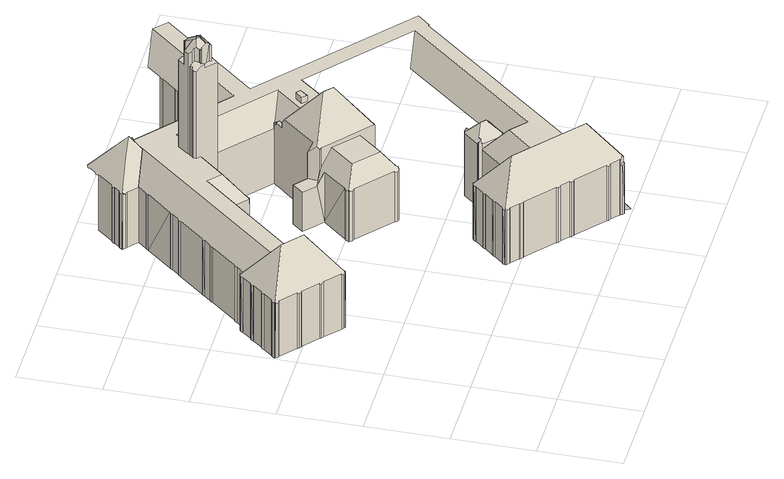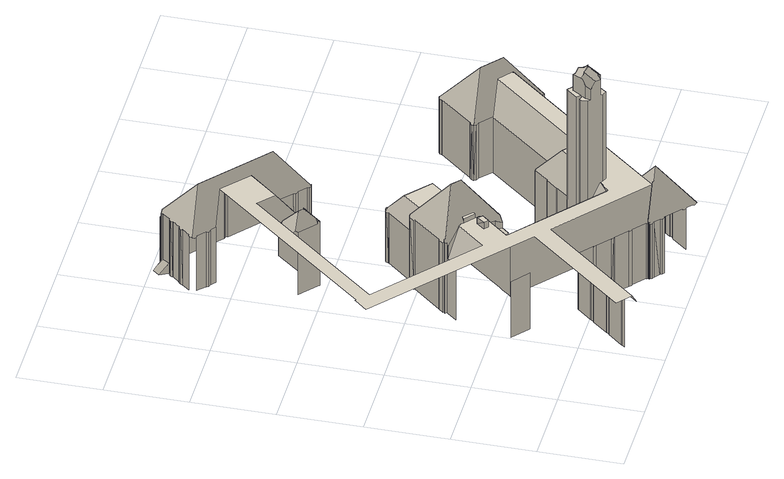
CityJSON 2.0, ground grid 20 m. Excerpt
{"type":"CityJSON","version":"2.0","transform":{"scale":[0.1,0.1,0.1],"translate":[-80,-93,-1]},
"CityObjects":{
"building1":{"type":"Building","geometry":[{"type":"MultiSurface","lod":"2","boundaries":[[[0,1,2]],[[3,4,2]],[[5,6,4,3]],[[1,7,2]],[[7,3,2]],[[8,1,0,9]],[[10,5,3]],[[6,5,10,11]],[[8,9,12,13]],[[14,13,12]],[[15,11,10,16]],[[16,17,18,15]],[[19,14,12,20]],[[21,18,17,22]],[[23,19,20,24]],[[24,25,26,23]],[[27,28,21,22]],[[26,25,29,30]],[[31,32,30,29]],[[33,28,27,34]],[[35,32,31,36]],[[37,33,34,38]],[[14,19,23,26,30,32,35,39,40,41,42,43,44,45,46,47,48,49,50,51,3,7,1,8,13]],[[52,53,54,55,56,57,58,59,38,34,27,22,17,16,10,3,51,60,61,62]],[[59,63,37]],[[39,35,36]],[[38,59,37]],[[40,39,36,64]],[[63,59,58]],[[63,58,65]],[[40,64,66,41]],[[67,42,41,66]],[[68,65,58,57]],[[57,56,69,68]],[[67,70,43,42]],[[71,69,56,55]],[[44,43,70]],[[45,44,70,72]],[[71,55,54]],[[71,54,73]],[[45,72,74,46]],[[75,76,77,78]],[[79,46,74]],[[79,47,46]],[[80,47,79]],[[54,53,81,73]],[[82,48,47,80]],[[49,48,82]],[[80,83,84,82]],[[53,52,85,81]],[[52,62,86,85]],[[60,87,61]],[[83,88,89,84]],[[90,91,86,62,61,87,92]],[[89,88,93,94]],[[95,96,94]],[[94,93,95]],[[90,92,97,98]],[[99,100,98,97]],[[101,100,99,102]],[[103,104,105,106,78,77,76,92,87,60,51,50,107,108,109]],[[110,111,96,95]],[[112,113,107,50,49,82,84,89,94,96,111,114,115,116]],[[102,117,118,101]],[[104,103,119,120]],[[114,111,110]],[[121,114,110]],[[115,114,121]],[[119,103,109,122]],[[123,115,121]],[[122,109,108,124]],[[115,123,125]],[[116,115,125]],[[124,108,126]],[[108,107,126]],[[112,116,125]],[[113,112,125,127]],[[107,113,127,126]],[[128,129,118,117]],[[130,129,128,131]],[[131,132,133,130]],[[132,134,133]],[[133,134,135]],[[134,136,137,135]],[[105,104,120,138,139]],[[140,106,105,139]],[[141,137,136,142]],[[76,75,143,144,145,146,147,148,149,150,151,152,153,154,142,136,134,132,131,128,117,102,99,97,92]],[[155,156,157]],[[158,156,155,159]],[[141,142,154,160]],[[157,161,155]],[[161,162,163,164]],[[165,162,157]],[[161,157,162]],[[162,165,166]],[[163,167,164]],[[168,169,158,159]],[[167,170,164]],[[171,160,154,153]],[[169,168,172]],[[172,173,169]],[[174,173,172]],[[175,170,167,176]],[[174,172,177,178]],[[152,179,171,153]],[[180,181,175,176]],[[182,183,184,185]],[[177,184,183,178]],[[182,185,186,187]],[[151,188,179,152]],[[187,186,189]],[[189,190,187]],[[151,150,191,188]],[[192,193,181,180]],[[193,192,194]],[[195,194,192]],[[195,196,197,194]],[[162,166,198,199,200,201,202,203,204,205,206,207,196,195,192,180,176,167,163]],[[197,196,207,208]],[[190,189,209,210]],[[191,150,211]],[[208,207,206,212]],[[212,206,205,213]],[[139,138,214,215,216,217,218]],[[205,204,219,213]],[[220,221,140,139,218]],[[218,217,222]],[[220,218,222]],[[222,217,216,223]],[[224,220,222]],[[223,224,222]],[[209,225,226,210]],[[227,226,225,228]],[[150,149,211]],[[229,230,227,228]],[[158,169,173,174,178,183,182,187,190,210,226,227,230,231,232,233,234,235,236,237,238,239,240,241,242,243,244,245,198,166,165,157,156]],[[219,204,203,246]],[[230,229,247,231]],[[248,249,250,224,223,216,215]],[[251,232,231,247]],[[202,252,246]],[[203,202,246]],[[252,202,201]],[[201,253,252]],[[233,232,251,254]],[[255,256,257,253,201,200,258]],[[259,234,233,254]],[[258,200,199]],[[260,261,256,255]],[[261,260,262]],[[263,235,234,259]],[[261,262,264]],[[211,149,148,265]],[[266,267,264,262]],[[268,267,266]],[[269,270,267,268]],[[148,147,271,265]],[[272,273,274,275]],[[275,274,276]],[[277,278,279]],[[280,279,278]],[[281,282,283]],[[284,275,276]],[[280,276,279]],[[281,285,282]],[[284,276,280]],[[285,286,282]],[[287,278,277,288]],[[285,281,289,290]],[[291,270,269,292]],[[286,290,293,294,295]],[[290,286,285]],[[289,281,283,296]],[[293,290,297]],[[290,289,297]],[[292,298,299,291]],[[273,272,300,301]],[[302,303,295,294]],[[304,305,289,296]],[[287,288,306,307]],[[249,308,309,250]],[[310,307,306]],[[302,311,312,303]],[[300,313,314,301]],[[315,316,299,298]],[[317,312,311,318]],[[146,319,271,147]],[[316,315,320,321]],[[322,323,317,318]],[[324,325,321,320]],[[326,319,146,145,327,305,304]],[[236,235,263,328]],[[309,308,329,330]],[[331,325,324,332]],[[333,334,335,221,220,224,250,309,330,336,337,338]],[[323,339,340]],[[323,322,339]],[[341,342,340,339]],[[343,342,341,344]],[[313,345,314]],[[346,331,332,347]],[[343,344,348]],[[349,336,330,329]],[[350,351,310,306]],[[352,313,300,272,275,284,353,354,355,356,357]],[[358,359,360,361]],[[287,307,310,351,362,363,364,365,366,367,368,353,284,280,278]],[[328,237,236]],[[145,144,327]],[[328,369,238,237]],[[327,144,370,371,372,297,289,305]],[[361,373,374,358]],[[238,369,375,239]],[[373,376,377,374]],[[240,239,375]],[[376,378,379,377]],[[380,337,336,349]],[[378,381,382,379]],[[376,373,361,360,383,384,385,386,387,388,389,390,391,381,378]],[[392,393,384,383,360,359,335,334,333]],[[352,345,313]],[[343,348,394,395]],[[384,393,396]],[[397,382,381,391]],[[396,385,384]],[[386,385,398,399]],[[241,240,375,400]],[[399,401,387,386]],[[402,388,387,401]],[[403,397,391,404,405]],[[406,385,396]],[[407,408,409,410]],[[409,411,345,412,410]],[[385,406,413,398]],[[404,391,390,414]],[[389,388,402,415,414,390]],[[416,417,418,419,420,421,422,423,394,348,344,341,339,322,318,311,302,294,293,297,372,371,424,425,426]],[[242,400,427]],[[241,400,242]],[[428,429,243,242,427,430,431]],[[432,428,431]],[[350,362,351]],[[433,415,402,401,399,398,413,434,435,436,437]],[[350,438,363,362]],[[432,439,428]],[[440,441,442,405,404,414,415,433]],[[439,432,443,444]],[[445,446,447,429,428,439,444,448,449]],[[450,451,452,434,413,406]],[[444,443,453,448]],[[352,357,412,345]],[[454,455,244,243,429,447,456]],[[449,448,453]],[[449,453,457]],[[363,438,458,364]],[[456,447,446,459]],[[380,460,338,337]],[[461,445,449,457]],[[446,445,461,459]],[[462,463,403,405,442,464,465]],[[364,458,365]],[[466,467,468,469,470,471,472,473,474,475,476,477,478,347,332,324,320,315,298,292,269,268,266,262,260,255,258,199,198,245,479,480,481]],[[482,483,407,410,412,484]],[[484,412,357,356]],[[485,486,450,406,396,393,392,487,488]],[[489,490,366,365,458]],[[442,441,491,464]],[[435,434,452,492]],[[451,450,486]],[[366,490,367]],[[437,440,433]],[[489,493,494,490]],[[455,454,495,496]],[[486,485,497,451]],[[498,494,493,499]],[[496,495,500,501,502,503]],[[436,435,492,504]],[[436,504,505,506,440,437]],[[507,508,509,347,478]],[[498,499,510]],[[511,498,510]],[[512,513,491,441]],[[514,515,516,505,504,492,452,451,497]],[[517,518,511]],[[517,511,510]],[[519,356,355,520]],[[483,521,522,408,407]],[[523,524,483,482,484,356,519]],[[525,465,464,491,513,526,527,528]],[[529,530,503,502]],[[512,531,526,513]],[[532,531,512,441,440,506,505,533,534,535,536]],[[537,462,465,525]],[[533,505,516,515]],[[529,502,501,538,539,540]],[[532,527,526,531]],[[368,541,354,353]],[[542,543,544,346,347,509,545]],[[524,546,483]],[[370,144,547,548,371]],[[488,549,550,551,552,553,554,514,497,485]],[[536,528,527,532]],[[529,540,555,530]],[[556,555,540,539,557,558,559]],[[483,546,521]],[[538,557,539]],[[560,561,562,563,564,487,392,333,338,460,565,566,567,568,569,570]],[[571,556,559]],[[487,564,549,488]],[[534,533,515,514,554,553,572]],[[573,571,559,574]],[[564,563,550,549]],[[525,528,536,535,534,572,575,576,577,578,579,580,581,537]],[[562,551,550,563]],[[573,574,582]],[[583,573,582]],[[584,585,583,582]],[[572,553,552,575]],[[552,551,562,561,586,576,575]],[[587,588,589,590]],[[589,591,590]],[[548,547,592]],[[593,594,591,595]],[[595,591,589]],[[588,587,596,543,542,597,598]],[[580,579,578,599,600,601]],[[586,561,560,602,577,576]],[[603,598,597]],[[479,245,244,455,496,503,530,555,556,571,573,583,585,604,605,606,607,608,609,610,611,612]],[[613,580,601,614,615]],[[578,577,599]],[[518,616,617,618,619,620,621,541,368,367,490,494,498,511]],[[616,518,517,622]],[[604,585,584,623]],[[624,600,599]],[[624,614,601,600]],[[546,524,523,625,626]],[[627,628,629,545,509,508,630]],[[508,507,631,632,630]],[[633,625,523,519,520,634,635,636]],[[604,623,605]],[[605,623,637]],[[638,639,640,603,597,542,545,629,628]],[[606,605,637,641]],[[588,598,603,640,642,643,644,645,646,593,595,589]],[[594,593,646,647]],[[592,547,648]],[[649,606,641]],[[650,651,636,635,634,520,355,354,541,621,652]],[[476,475,653,654,655,656]],[[649,607,606]],[[608,607,649]],[[657,424,371,548,592,648,658,659,660,661,662,663,664,665,666,667,668,669,670,671,672,673,674,675,676,677,678,679]],[[653,475,474]],[[632,627,630]],[[473,680,653,474]],[[628,627,681]],[[681,638,628]],[[473,472,682,680]],[[649,683,609,608]],[[472,471,684,682]],[[685,638,681]],[[617,616,622,686]],[[687,648,547]],[[646,645,688,647]],[[617,686,618]],[[471,470,689,684]],[[690,669,668,691]],[[644,692,688,645]],[[693,618,686]],[[694,643,642]],[[667,695,691,668]],[[478,477,696,697,698,699,700,701,702,703,704,547,144,143,75,78,106,140,221,335,359,358,374,377,379,382,397,403,463,462,537,581,580,613,615,705,706,707,708,709,710,711,712,713,631,507],[714,715,716,717]],[[718,619,618,693]],[[719,695,667,666]],[[718,720,620,619]],[[719,666,665]],[[639,721,722,694,642,640]],[[621,620,720,652]],[[624,599,577,602,560,570,723,724,725,726,705,615,614]],[[727,721,639,638,685]],[[665,728,719]],[[729,651,650]],[[729,650,730]],[[731,729,730,732]],[[728,665,664,733]],[[658,687,734]],[[658,648,687]],[[694,722,735,736,737,738,739,692,644,643]],[[731,732,740]],[[741,742,734,687,743]],[[659,658,734,744]],[[745,741,743,746]],[[659,744,747,660]],[[660,747,661]],[[748,733,664,663]],[[661,747,749]],[[750,748,663,662]],[[662,661,750]],[[750,661,749]],[[751,731,740]],[[751,740,752,753]],[[746,754,755,745]],[[722,721,727,756,735]],[[757,758,759,760,521,546,626,761,762,763,764,765]],[[569,766,757,765,767,723,570]],[[755,754,768,769]],[[761,770,771,772,773,762]],[[768,774,775,769]],[[776,775,774,777]],[[778,772,771]],[[779,707,706,780]],[[781,708,782]],[[777,783,784,776]],[[785,763,762,773]],[[751,753,786,787,788,789,790,633,636,651,729,731]],[[791,792,781,782]],[[785,793,764,763]],[[786,753,752,794]],[[706,705,726,795,796,785,773,772,778,780]],[[687,547,704,797,798,799,800,801,802,803,804,805,806,783,777,774,768,754,746,743]],[[709,708,781,792]],[[806,807,784,783]],[[724,723,767,808]],[[796,809,808,767,765,764,793]],[[806,810,807]],[[796,793,785]],[[805,810,806]],[[811,812,813,710,709,791,782,708,707,779,780,778,771,770,761,626,625,633,790,814,815,816,817]],[[724,808,809,795,725]],[[805,804,810]],[[791,709,792]],[[795,809,796]],[[725,795,726]],[[717,818,819,714]],[[627,632,631,713,820,736,735,756,727,685,681]],[[804,803,821,810]],[[714,819,822,715]],[[813,812,711,710]],[[823,818,717]],[[823,822,819,818]],[[716,823,717]],[[803,802,821]],[[822,823,716,715]],[[802,801,824,821]],[[824,801,800]],[[794,825,787,786]],[[800,799,826,824]],[[812,811,827]],[[787,825,828,788]],[[789,814,790]],[[829,789,788,828]],[[815,814,789]],[[815,789,829,830]],[[798,826,799]],[[830,831,816,815]],[[832,826,798,797,833]],[[812,827,834,835,712,711]],[[827,811,817]],[[827,817,834]],[[832,833,836]],[[833,837,836]],[[838,836,837,839]],[[816,831,840,841,835,834,817]],[[842,838,839,843]],[[844,845,842,843]],[[844,846,847,845]],[[848,847,846,849]],[[850,848,849,851]],[[852,853,854,855,851,849,846,844,843,839,837,833,797,704,703,856,857,858,859]],[[860,861,862,863]],[[850,851,855,864]],[[855,854,865,864]],[[854,853,866,865]],[[852,867,866,853]],[[859,868,867,852]],[[859,858,869,868]],[[869,858,857]]]}]}
},
"vertices":[
[6,652,10],[6,652,163],[7,652,10],[6,653,164],[6,653,10],[6,654,164],[6,654,10],[7,652,164],[10,647,161],[10,647,10],[9,659,162],[9,659,10],[15,645,10],[15,645,163],[15,645,164],[13,662,10],[13,662,164],[14,662,164],[14,662,10],[53,613,164],[53,613,10],[32,684,10],[32,684,164],[53,612,163],[53,612,10],[56,608,10],[56,608,161],[34,689,162],[34,689,10],[61,605,10],[61,605,163],[62,605,10],[62,605,164],[39,692,10],[39,692,164],[100,573,164],[100,573,10],[58,714,10],[58,714,164],[100,573,163],[103,568,161],[108,565,163],[108,566,164],[146,533,164],[146,533,163],[149,529,161],[154,526,163],[155,526,164],[156,527,166],[155,528,166],[148,619,257],[99,661,257],[91,752,165],[90,753,164],[86,750,162],[83,744,164],[65,722,164],[64,723,164],[60,719,162],[57,714,164],[91,752,166],[92,753,166],[91,753,165],[57,714,10],[103,568,10],[60,719,10],[108,565,10],[108,566,10],[64,723,10],[65,722,10],[146,533,10],[83,744,10],[149,529,10],[86,750,10],[154,526,10],[106,686,225],[104,690,220],[106,686,223],[107,683,225],[155,526,10],[156,527,10],[90,753,10],[156,527,165],[157,526,10],[157,526,162],[91,752,10],[91,753,10],[92,753,164],[161,529,10],[161,529,161],[100,746,10],[92,753,10],[100,746,164],[163,533,10],[163,533,162],[163,534,10],[163,534,163],[117,766,164],[117,766,10],[119,771,163],[119,771,10],[124,774,10],[124,774,164],[232,634,164],[201,661,164],[201,661,163],[139,656,225],[241,627,164],[237,632,162],[232,635,164],[234,617,10],[234,617,164],[241,625,164],[241,626,164],[234,616,163],[238,620,161],[241,625,163],[177,836,164],[177,836,10],[232,634,10],[201,661,10],[234,616,10],[232,635,10],[238,620,10],[237,632,10],[241,625,10],[241,627,10],[241,626,10],[179,840,163],[179,840,10],[183,844,10],[183,844,164],[196,859,165],[196,859,10],[199,864,163],[199,864,10],[203,867,165],[203,867,10],[341,825,10],[341,825,164],[336,887,225],[256,929,10],[256,929,165],[420,1055,225],[420,1056,225],[359,1051,164],[359,1050,165],[342,1030,165],[338,1026,163],[335,1022,165],[282,960,164],[278,957,163],[276,952,165],[263,937,165],[258,933,163],[467,231,10],[467,231,163],[467,231,164],[468,228,162],[468,228,10],[258,933,10],[468,232,10],[468,232,165],[467,233,162],[467,233,10],[468,232,166],[469,232,166],[469,238,161],[473,224,10],[473,224,162],[469,238,10],[263,937,10],[475,223,10],[475,223,163],[475,223,164],[474,241,10],[474,241,163],[495,207,10],[495,207,164],[276,952,10],[490,260,163],[490,260,10],[496,205,163],[495,206,163],[495,206,10],[496,205,10],[503,199,10],[503,199,163],[278,957,10],[504,199,10],[504,199,164],[282,960,10],[493,265,161],[493,265,10],[497,269,10],[497,269,163],[497,268,163],[497,268,10],[553,238,250],[546,323,166],[544,324,163],[540,321,161],[537,316,163],[538,316,163],[521,297,163],[517,294,161],[514,289,163],[514,288,163],[514,288,10],[574,140,10],[574,140,164],[335,1022,10],[514,289,10],[517,294,10],[371,799,10],[373,798,10],[373,798,150],[371,799,150],[371,799,164],[521,297,10],[372,800,166],[368,859,225],[372,800,150],[374,799,150],[374,799,164],[573,139,10],[573,139,163],[577,135,161],[577,135,10],[582,132,10],[582,132,163],[582,133,164],[602,116,164],[605,111,161],[610,108,163],[611,108,164],[680,49,164],[680,49,163],[683,44,161],[689,42,163],[689,42,164],[709,25,164],[708,25,163],[709,24,163],[718,22,169],[711,103,250],[538,316,10],[582,133,10],[374,799,10],[403,834,10],[403,834,164],[602,116,10],[537,316,10],[540,321,10],[605,111,10],[545,325,165],[545,325,10],[544,324,10],[544,324,166],[610,108,10],[545,324,165],[545,324,10],[546,325,164],[611,108,10],[546,325,10],[338,1026,10],[547,325,164],[547,325,10],[547,325,163],[552,322,161],[552,322,10],[342,1030,10],[471,594,150],[471,594,10],[470,593,10],[470,593,151],[472,593,10],[471,591,10],[471,591,150],[471,592,10],[471,592,151],[325,1078,163],[326,1079,10],[325,1078,10],[472,593,152],[326,1079,163],[326,1080,10],[475,586,148],[475,586,10],[329,1074,161],[326,1080,165],[556,318,10],[556,318,163],[326,1080,166],[325,1081,164],[325,1081,10],[329,1074,10],[327,1080,166],[555,317,163],[555,317,10],[474,600,148],[474,600,10],[328,1086,162],[328,1086,10],[334,1071,10],[334,1071,163],[481,583,10],[481,583,150],[404,833,10],[404,833,163],[481,583,151],[332,1089,164],[332,1089,10],[479,604,150],[479,604,10],[575,300,163],[575,300,10],[333,1089,10],[333,1089,165],[359,1050,10],[576,301,163],[576,301,10],[344,1102,165],[344,1102,10],[581,298,161],[581,298,10],[359,1051,10],[359,1051,163],[680,49,10],[428,861,10],[428,861,163],[584,293,10],[584,293,163],[459,893,158],[431,916,211],[423,923,225],[427,862,164],[455,895,165],[459,892,158],[343,1102,164],[343,1102,10],[346,1107,162],[346,1107,10],[351,1111,10],[351,1111,164],[530,663,10],[616,266,10],[615,266,163],[351,1111,165],[427,862,10],[566,511,10],[566,511,151],[530,663,150],[514,596,194],[564,655,194],[541,674,152],[537,675,147],[514,677,120],[414,937,225],[414,930,225],[414,930,466],[414,937,467],[566,511,150],[570,505,148],[576,502,150],[576,502,151],[579,505,157],[577,508,157],[574,545,194],[683,44,10],[419,1068,238],[418,1087,257],[384,1085,223],[417,941,469],[417,941,225],[689,42,10],[421,941,473],[421,941,225],[421,946,473],[421,946,225],[455,895,10],[421,947,473],[421,947,225],[423,923,473],[431,916,479],[431,924,480],[431,926,480],[433,927,481],[431,927,480],[432,935,481],[432,940,482],[427,944,477],[459,893,467],[431,916,467],[384,1149,165],[384,1149,10],[431,924,467],[427,944,225],[431,924,514],[431,926,515],[709,25,10],[433,927,516],[431,927,516],[426,952,225],[427,944,510],[426,952,503],[437,924,467],[507,730,118],[507,730,10],[484,703,10],[484,703,118],[514,677,10],[514,677,118],[437,924,517],[432,940,517],[432,935,520],[409,1180,164],[405,1177,162],[402,1171,164],[402,1171,165],[391,1158,165],[391,1158,164],[386,1155,162],[384,1150,164],[411,1179,167],[411,1180,166],[410,1180,165],[708,25,10],[712,20,146],[709,24,147],[709,24,10],[712,20,10],[717,17,10],[449,939,532],[450,917,521],[455,932,531],[453,939,533],[449,940,532],[570,505,10],[717,17,147],[449,940,531],[451,947,527],[435,964,502],[717,18,10],[717,18,148],[721,19,150],[719,20,150],[718,22,151],[718,17,148],[719,17,148],[450,917,467],[459,912,516],[450,917,525],[718,17,10],[724,21,10],[724,21,162],[718,22,10],[719,17,10],[576,502,10],[719,20,10],[459,892,10],[721,19,10],[448,980,225],[435,964,225],[435,964,466],[448,980,467],[797,111,163],[797,112,162],[794,116,160],[789,119,162],[788,118,163],[769,135,163],[769,136,162],[766,141,160],[760,143,162],[760,143,163],[748,152,163],[686,147,225],[620,204,225],[796,110,165],[797,110,165],[798,111,163],[537,682,118],[538,704,118],[537,675,118],[460,907,467],[459,912,467],[483,920,468],[475,929,468],[579,505,10],[579,505,152],[451,947,467],[455,932,533],[581,504,10],[581,504,149],[726,26,10],[726,26,163],[460,907,511],[584,506,148],[584,506,10],[726,25,10],[736,6,10],[726,25,38],[726,25,163],[453,939,538],[464,936,530],[453,939,531],[680,274,225],[675,330,169],[673,333,164],[587,512,10],[587,512,150],[454,966,516],[454,966,467],[475,929,517],[471,933,523],[468,934,526],[587,513,10],[587,513,150],[537,675,203],[541,674,206],[549,694,10],[538,704,10],[537,682,211],[538,704,191],[459,975,467],[457,963,467],[461,968,468],[464,971,468],[741,45,40],[741,45,165],[457,963,517],[461,968,513],[468,934,529],[475,962,512],[464,970,510],[464,971,510],[459,975,225],[750,23,10],[740,43,39],[741,44,39],[624,604,194],[674,334,183],[674,334,10],[673,333,10],[673,333,181],[549,694,212],[446,1086,225],[442,1089,233],[475,929,176],[477,932,176],[477,932,467],[483,941,467],[483,941,502],[477,932,514],[741,44,164],[742,45,164],[740,43,10],[741,44,10],[742,45,10],[493,932,159],[493,932,467],[489,928,467],[489,928,159],[483,920,159],[459,893,10],[483,920,10],[489,928,10],[493,932,10],[495,935,10],[495,935,164],[742,45,163],[485,954,496],[747,48,162],[747,48,10],[485,954,467],[491,949,467],[491,949,176],[485,954,187],[475,962,206],[464,970,225],[464,971,225],[750,53,10],[750,53,163],[749,54,10],[749,54,164],[493,933,467],[666,340,10],[666,340,186],[667,342,185],[667,342,10],[669,342,10],[446,1086,233],[667,343,184],[667,343,10],[669,342,187],[672,336,10],[672,336,183],[672,336,194],[489,978,205],[489,981,207],[488,992,218],[493,933,160],[677,342,194],[766,73,164],[767,73,163],[771,77,162],[774,82,163],[774,82,164],[790,101,164],[790,100,163],[795,104,162],[797,109,163],[488,992,225],[488,992,219],[491,995,225],[641,576,150],[641,575,150],[646,579,147],[648,581,148],[653,577,137],[655,578,137],[641,576,10],[766,73,10],[489,981,208],[626,688,300],[619,776,212],[716,296,170],[716,296,179],[675,330,181],[716,296,169],[719,240,225],[715,295,170],[647,670,300],[564,655,206],[624,604,206],[655,578,206],[767,73,10],[719,300,187],[715,335,217],[705,344,217],[771,77,10],[702,372,193],[708,378,193],[704,382,187],[702,379,187],[700,381,184],[700,381,10],[509,1091,171],[774,82,10],[656,577,10],[656,577,203],[655,578,10],[760,143,10],[748,152,10],[748,153,10],[748,153,164],[411,1179,166],[508,1091,171],[510,1094,166],[509,1095,166],[511,1095,164],[510,1096,164],[511,1096,163],[507,1101,162],[502,1103,164],[489,1114,164],[486,1119,162],[481,1122,164],[480,1121,165],[441,1154,165],[442,1155,164],[438,1159,163],[433,1162,164],[433,1161,165],[420,1173,165],[420,1173,164],[417,1177,163],[412,1180,165],[411,1180,165],[766,141,10],[719,300,170],[769,136,10],[790,101,10],[769,135,10],[724,296,179],[641,575,10],[509,1091,163],[702,379,10],[788,118,10],[480,1121,10],[481,1122,10],[704,382,10],[646,579,10],[708,378,183],[486,1119,10],[1021,541,225],[1023,541,225],[1023,539,225],[1025,541,225],[1051,571,225],[696,874,225],[897,1110,225],[864,1139,225],[662,903,225],[707,812,225],[648,743,225],[652,736,225],[660,729,225],[683,709,225],[690,703,225],[698,701,225],[756,770,225],[996,566,225],[670,749,225],[685,766,225],[695,757,225],[679,738,225],[648,581,10],[489,1114,10],[653,577,10],[750,337,187],[749,343,183],[645,807,163],[649,808,167],[653,804,167],[653,808,172],[752,329,179],[502,1103,10],[657,578,203],[657,578,10],[658,577,201],[658,577,10],[507,1101,10],[508,1091,10],[749,343,163],[750,343,164],[750,343,10],[749,343,10],[708,378,10],[670,591,10],[512,1088,10],[509,1091,10],[512,1088,163],[510,1094,10],[511,1087,10],[511,1087,164],[509,1095,10],[511,1096,10],[511,1095,10],[510,1096,10],[670,591,201],[669,592,10],[669,592,203],[542,1061,164],[542,1061,10],[750,337,169],[646,807,10],[641,801,10],[626,784,10],[619,776,10],[626,784,197],[626,784,182],[641,801,182],[641,801,176],[646,807,176],[645,807,10],[645,807,176],[543,1062,163],[543,1062,10],[632,773,203],[634,769,205],[634,769,187],[632,773,181],[549,1057,163],[549,1057,10],[548,1056,10],[548,1056,164],[644,760,206],[648,743,221],[645,748,218],[660,729,236],[654,724,236],[579,1030,164],[579,1030,10],[652,796,181],[729,662,203],[730,662,202],[740,674,202],[738,676,205],[734,678,212],[678,703,236],[683,709,236],[652,796,176],[729,662,10],[653,804,175],[653,802,176],[657,965,163],[654,967,163],[654,967,164],[623,993,164],[623,993,163],[617,998,163],[617,998,164],[586,1025,164],[586,1025,163],[580,1030,163],[580,1030,10],[649,808,176],[653,804,176],[586,1025,10],[740,687,198],[702,699,219],[698,701,221],[738,676,212],[742,679,204],[738,683,204],[741,686,198],[679,738,242],[670,749,242],[935,561,164],[617,998,10],[685,766,242],[695,757,242],[623,993,10],[730,662,10],[654,967,10],[740,687,167],[740,674,10],[738,676,10],[742,679,10],[738,683,10],[657,965,10],[657,965,164],[741,686,164],[761,709,164],[658,966,10],[658,966,164],[659,966,10],[659,966,165],[741,686,10],[761,709,10],[690,1002,10],[690,1002,165],[689,1002,164],[689,1002,10],[696,1011,164],[696,1011,10],[697,1010,10],[697,1010,165],[728,1047,10],[728,1047,165],[766,1091,165],[735,1055,165],[735,1056,164],[727,1047,164],[803,1134,165],[773,1100,165],[773,1100,164],[766,1092,164],[797,844,165],[797,844,10],[756,878,10],[756,878,166],[727,1047,10],[735,1056,10],[735,1055,10],[766,1091,10],[766,1092,10],[773,1100,10]
]}
